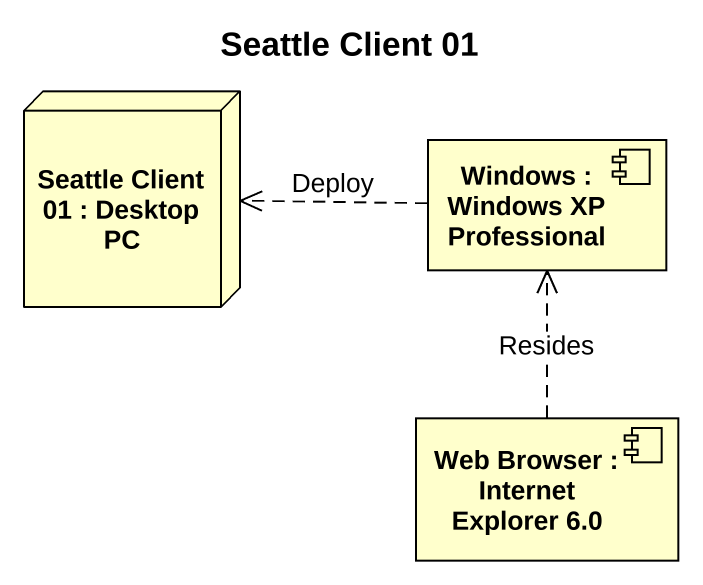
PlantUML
@startuml
title Seattle Client 01
node "Seattle Client 01 : Desktop PC" as Seattle_Client_01
component "Windows : Windows XP Professional" as Windows
component "Web Browser : Internet Explorer 6.0" as Web_Browser
Windows .left.> Seattle_Client_01 : Deploy
Web_Browser .up.> Windows : Resides
@enduml
